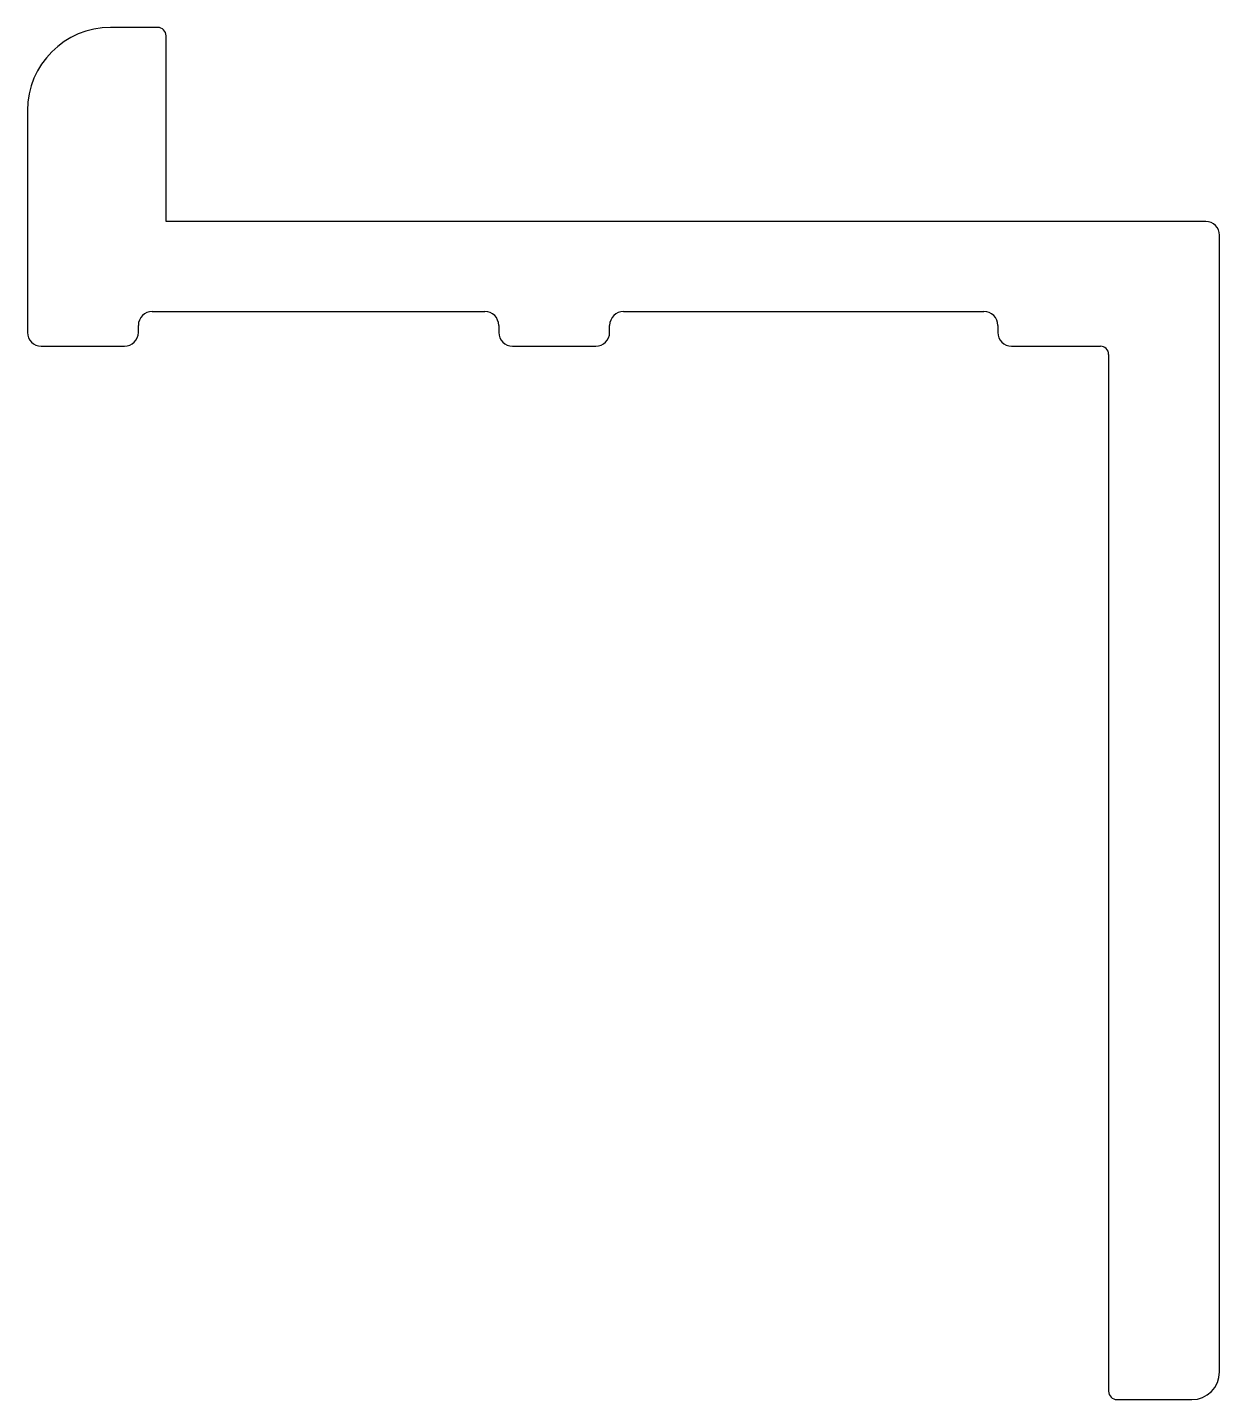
# Model space of a CAD drawing. Extents: x 683.6 to 726.6, y 536.6 to 586.1.
import ezdxf

# ---------------------------------------------------------------- set-up
doc = ezdxf.new("R2010")
doc.units = 0
doc.layers.get('0').update_dxf_attribs({"linetype": 'CONTINUOUS'})

msp = doc.modelspace()

# ---------------------------------------------------------------- linework, layer by layer
for p, q in [((688.26, 586.111), (686.56, 586.111)), ((688.56, 579.111), (688.56, 585.811)), ((683.56, 583.111), (683.56, 575.111)), ((726.06, 579.111), (688.56, 579.111)), ((726.56, 537.608), (726.56, 578.611)), ((688.06, 575.861), (700.06, 575.861)), ((705.06, 575.861), (718.06, 575.861)), ((687.56, 575.111), (687.56, 575.361)), ((700.56, 575.361), (700.56, 575.111)), ((704.56, 575.111), (704.56, 575.361)), ((718.56, 575.361), (718.56, 575.111)), ((684.06, 574.611), (687.06, 574.611)), ((701.06, 574.611), (704.06, 574.611)), ((719.06, 574.611), (722.26, 574.611)), ((722.56, 574.311), (722.56, 536.908)), ((722.86, 536.608), (725.56, 536.608))]:
    msp.add_line(p, q)
for centre, radius, start, end in [((686.56, 583.111), 3, 90, 180), ((688.26, 585.811), 0.3, 0, 90), ((726.06, 578.611), 0.5, 0, 90), ((688.06, 575.361), 0.5, 90, 180), ((700.06, 575.361), 0.5, 0, 90), ((705.06, 575.361), 0.5, 90, 180), ((718.06, 575.361), 0.5, 0, 90), ((684.06, 575.111), 0.5, 180, 270), ((687.06, 575.111), 0.5, 270, 0), ((701.06, 575.111), 0.5, 180, 270), ((704.06, 575.111), 0.5, 270, 0), ((719.06, 575.111), 0.5, 180, 270), ((722.26, 574.311), 0.3, 0, 90), ((725.56, 537.608), 1, 270, 0), ((722.86, 536.908), 0.3, 180, 270)]:
    msp.add_arc(centre, radius, start, end)

doc.saveas('drawing.dxf')
